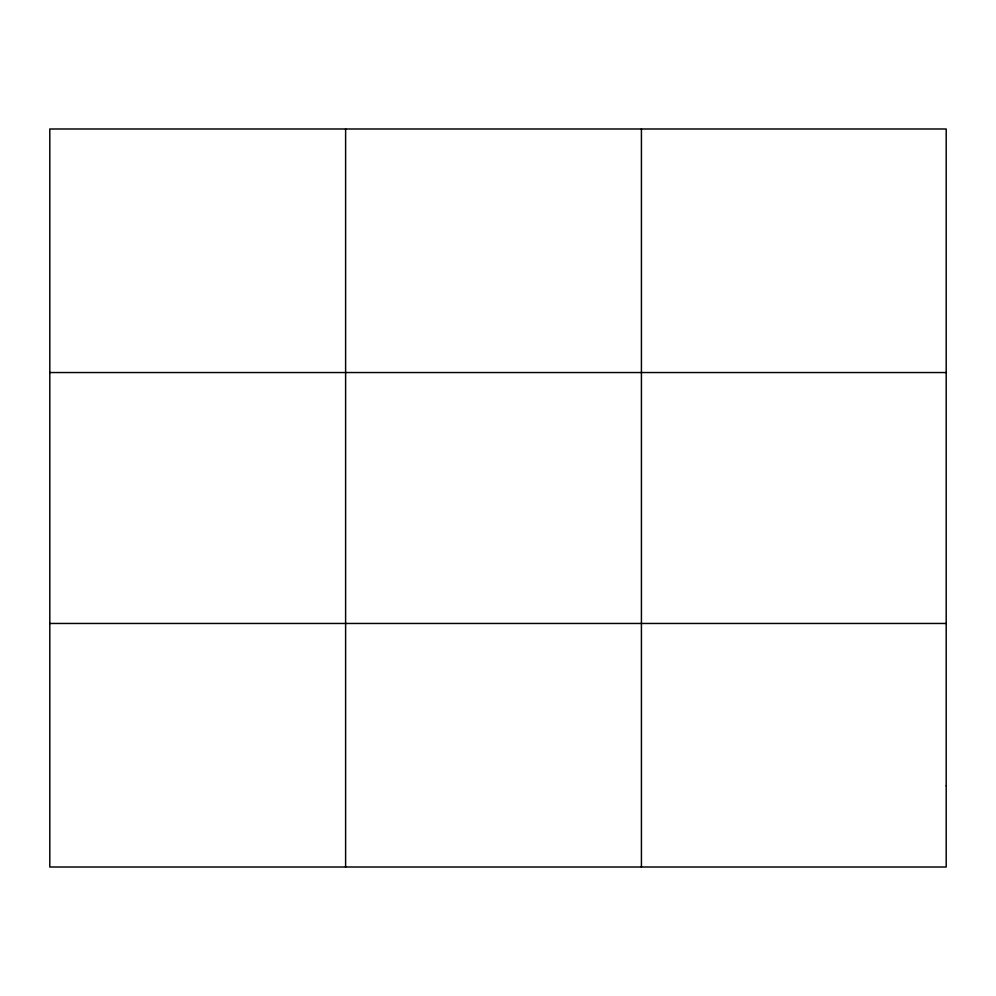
<?xml version="1.0" encoding="UTF-8"?>
<svg xmlns="http://www.w3.org/2000/svg" width="996" height="996" viewBox="0 0 996 996"><rect width="100%" height="100%" fill="white"/><g stroke="black" fill="none" stroke-linecap="round" stroke-linejoin="round"><path stroke-width="1.49" d="M345.612 867.006L345.612 128.994M641.424 867.006L641.424 128.994M49.8 372.541L946.2 372.541M49.8 623.459L946.2 623.459M946.2 785.832L946.2 867.006L49.8 867.006L49.8 128.994L946.2 128.994L946.2 785.832"/></g></svg>
